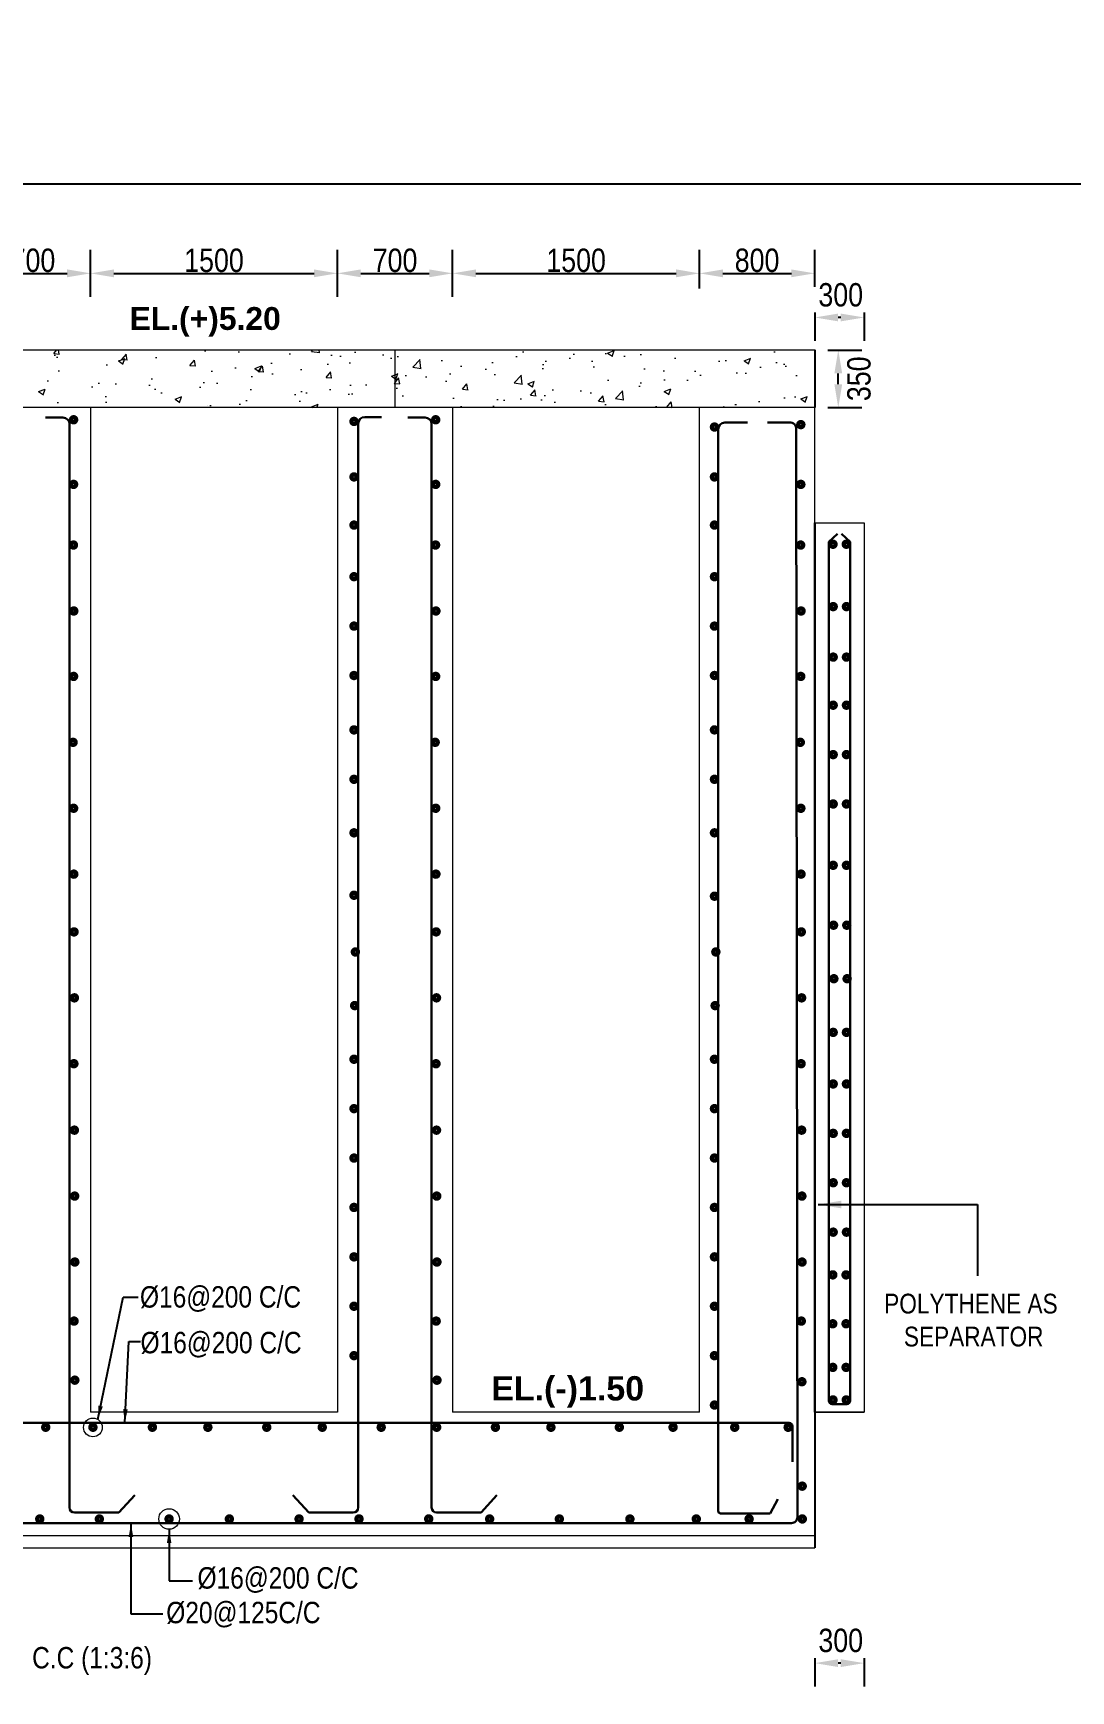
# Model space of a CAD drawing. Extents: x -119161 to 3778985, y -614964 to -30958.
# Drawn here: x 2993424 to 3004079, y -247574 to -230562 of the extents above; entities that cross this region are included whole.
import ezdxf

# ---------------------------------------------------------------- set-up
doc = ezdxf.new("R2010")
doc.units = 0
doc.header["$MEASUREMENT"] = 0
doc.layers.get('DEFPOINTS').update_dxf_attribs({"linetype": 'CONTINUOUS'})
for name, color, linetype, lineweight in [('Dim', 7, 'CONTINUOUS', 9), ('HATCH', 252, 'CONTINUOUS', 5), ('ROD', 1, 'CONTINUOUS', 30)]:
    doc.layers.add(name, color=color, linetype=linetype, lineweight=lineweight)
for name, color, linetype in [('LINE', 7, 'CONTINUOUS'), ('TEXT', 10, 'CONTINUOUS'), ('TXT', 7, 'CONTINUOUS')]:
    doc.layers.add(name, color=color, linetype=linetype)
doc.styles.add('ARIAL', font='ARIALN.TTF')
doc.styles.add('DIM', font='isocp3.shx')
doc.styles.add('dimText', font='ARIALN.TTF')
doc.styles.get("Standard").update_dxf_attribs({"font": 'times.ttf', "height": 250})
doc.dimstyles.new('3', dxfattribs={"dimtxt": 225, "dimasz": 350, "dimexe": 100, "dimexo": 25, "dimgap": 9, "dimtad": 0, "dimdec": 0, "dimzin": 0, "dimdsep": 46, "dimtxsty": 'Standard', "dimcen": 0, "dimclrt": 256, "dimadec": 0, "dimazin": 0, "dimtfac": 1, "dimtdec": 0, "dimtofl": 0, "dimtmove": 2, "dimatfit": 3, "dimfxl": 1, "dimtolj": 1, "dimtzin": 0, "dimarcsym": 0})
doc.dimstyles.new('dim n_120', dxfattribs={"dimtxt": 240, "dimasz": 240, "dimexe": 240, "dimexo": 150, "dimgap": 100, "dimtad": 2, "dimdec": 0, "dimzin": 0, "dimdsep": 46, "dimtxsty": 'DIM', "dimcen": 350, "dimclrd": 5, "dimclre": 5, "dimclrt": 7, "dimadec": 0, "dimazin": 0, "dimtfac": 1, "dimtdec": 0, "dimtmove": 0, "dimatfit": 3, "dimfxl": 240, "dimfxlon": 1, "dimtolj": 1, "dimtzin": 0, "dimarcsym": 0})
doc.dimstyles.new('dim_70', dxfattribs={"dimtxt": 140, "dimasz": 140, "dimexe": 70, "dimexo": 40, "dimgap": 50, "dimtad": 1, "dimdec": 0, "dimzin": 0, "dimdsep": 46, "dimtxsty": 'ARIAL', "dimcen": 0.09, "dimclrd": 5, "dimclre": 5, "dimclrt": 7, "dimadec": 0, "dimazin": 0, "dimtfac": 1, "dimtdec": 0, "dimtmove": 0, "dimatfit": 3, "dimfxl": 1, "dimtolj": 1, "dimtzin": 0, "dimarcsym": 0})
pattern_1 = [(50, (2236129.66, 2145717.06), (699.32868, -61.18333), [73.125, -804.375]), (355, (2236129.66, 2145717.06), (-135.28255, 733.38733), [58.5, -643.5]), (100.4514, (2236187.94, 2145711.96), (564.04665, 672.20355), [62.14669, -683.61356]), (46.1842, (2236129.7, 2145912.06), (1040.56002, -161.38104), [109.6875, -1206.5625]), (96.6356, (2236216.4, 2145898.6), (911.29614, 949.76492), [93.22003, -1025.42017]), (351.1842, (2236129.7, 2145912.1), (911.2954, 949.76564), [87.75, -965.25]), (21, (2236227.16, 2145863.3), (581.98438, -392.55342), [73.125, -804.375]), (326, (2236227.16, 2145863.3), (237.23245, 707.0213), [58.5, -643.5]), (71.4514, (2236275.66, 2145830.6), (819.21706, 314.46723), [62.14669, -683.61356]), (37.5, (2236129.66, 2145717.06), (11.85586, 324.571507), [0, -635.7, 0, -653.25, 0, -645.9375]), (7.5, (2236129.66, 2145717.06), (256.4928, 384.55142), [0, -372.45, 0, -621.075, 0, -246.1875]), (327.5, (2235912.24, 2145717.06), (520.476875, -21.991), [0, -243.75, 0, -760.5, 0, -1009.125]), (317.5, (2235814.74, 2145717.06), (568.606515, 97.60236), [0, -316.875, 0, -505.05, 0, -716.625])]

# ---------------------------------------------------------------- blocks, each defined once
blk = doc.blocks.new('*D1229')
at = {"layer": 'DEFPOINTS', "color": 0, "lineweight": -2, "ltscale": 50}
for p in [(3001435, -233814), (3001691, -233814), (3001435, -234405)]:
    blk.add_point(p, dxfattribs=at)
at = {"layer": 'Dim', "color": 5, "lineweight": -2, "ltscale": 50}
for p, q in [((3001585, -233814), (3001931, -233814)), ((3001691, -234165), (3001691, -234054)), ((3001585, -234405), (3001931, -234405))]:
    blk.add_line(p, q, dxfattribs=at)
for points in [[(3001651, -234054), (3001731, -234054), (3001691, -233814)], [(3001651, -234165), (3001731, -234165), (3001691, -234405)]]:
    blk.add_solid(points, dxfattribs=at)
at = {"layer": 'Dim', "color": 7, "ltscale": 50, "insert": (3001904, -234109), "char_height": 240, "attachment_point": 5, "rotation": 90, "style": 'dimText'}
blk.add_mtext('\\A1;350', dxfattribs=at)
blk = doc.blocks.new('*D1234')
at = {"layer": 'DEFPOINTS', "color": 0, "lineweight": -2, "ltscale": 50}
for p in [(3001449, -233027), (3000266, -233334), (3001449, -233317)]:
    blk.add_point(p, dxfattribs=at)
at = {"layer": 'Dim', "color": 5, "lineweight": -2, "ltscale": 50}
for p, q in [((3000266, -233184), (3000266, -232787)), ((3001449, -233167), (3001449, -232787)), ((3000506, -233027), (3001209, -233027))]:
    blk.add_line(p, q, dxfattribs=at)
for points in [[(3000506, -232987), (3000506, -233067), (3000266, -233027)], [(3001209, -232987), (3001209, -233067), (3001449, -233027)]]:
    blk.add_solid(points, dxfattribs=at)
at = {"layer": 'Dim', "color": 7, "ltscale": 50, "insert": (3000857, -232895), "char_height": 240, "attachment_point": 5, "style": 'dimText'}
blk.add_mtext('\\A1;800', dxfattribs=at)
blk = doc.blocks.new('*D1235')
at = {"layer": 'DEFPOINTS', "color": 0, "lineweight": -2, "ltscale": 50}
for p in [(2994013, -233027), (2992830, -233573), (2994013, -233573)]:
    blk.add_point(p, dxfattribs=at)
at = {"layer": 'Dim', "color": 5, "lineweight": -2, "ltscale": 50}
for p, q in [((2992830, -233267), (2992830, -232787)), ((2994013, -233267), (2994013, -232787)), ((2993070, -233027), (2993773, -233027))]:
    blk.add_line(p, q, dxfattribs=at)
for points in [[(2993070, -232987), (2993070, -233067), (2992830, -233027)], [(2993773, -232987), (2993773, -233067), (2994013, -233027)]]:
    blk.add_solid(points, dxfattribs=at)
at = {"layer": 'Dim', "color": 7, "ltscale": 50, "insert": (2993422, -232895), "char_height": 240, "attachment_point": 5, "style": 'dimText'}
blk.add_mtext('\\A1;700', dxfattribs=at)
blk = doc.blocks.new('*D1238')
at = {"layer": 'DEFPOINTS', "color": 0, "lineweight": -2, "ltscale": 50}
for p in [(3001449, -233279), (3001956, -233279), (3001449, -233480)]:
    blk.add_point(p, dxfattribs=at)
at = {"layer": 'Dim', "color": 5, "lineweight": -2, "ltscale": 50}
for p, q in [((3001449, -233429), (3001449, -233720)), ((3001716, -233480), (3001689, -233480)), ((3001956, -233429), (3001956, -233720))]:
    blk.add_line(p, q, dxfattribs=at)
for points in [[(3001689, -233440), (3001689, -233520), (3001449, -233480)], [(3001716, -233440), (3001716, -233520), (3001956, -233480)]]:
    blk.add_solid(points, dxfattribs=at)
at = {"layer": 'Dim', "color": 7, "ltscale": 50, "insert": (3001716, -233249), "char_height": 240, "attachment_point": 5, "style": 'dimText'}
blk.add_mtext('\\A1;300', dxfattribs=at)
blk = doc.blocks.new('*D1240')
at = {"layer": 'DEFPOINTS', "color": 0, "lineweight": -2, "ltscale": 50}
for p in [(3001449, -247088), (3001956, -247088), (3001449, -247290)]:
    blk.add_point(p, dxfattribs=at)
at = {"layer": 'Dim', "color": 5, "lineweight": -2, "ltscale": 50}
for p, q in [((3001449, -247238), (3001449, -247530)), ((3001716, -247290), (3001689, -247290)), ((3001956, -247238), (3001956, -247530))]:
    blk.add_line(p, q, dxfattribs=at)
for points in [[(3001689, -247250), (3001689, -247330), (3001449, -247290)], [(3001716, -247250), (3001716, -247330), (3001956, -247290)]]:
    blk.add_solid(points, dxfattribs=at)
at = {"layer": 'Dim', "color": 7, "ltscale": 50, "insert": (3001716, -247058), "char_height": 240, "attachment_point": 5, "style": 'dimText'}
blk.add_mtext('\\A1;300', dxfattribs=at)
blk = doc.blocks.new('*D1241')
at = {"layer": 'DEFPOINTS', "color": 0, "lineweight": -2, "ltscale": 50}
for p in [(2997731, -233027), (2996548, -233573), (2997731, -233573)]:
    blk.add_point(p, dxfattribs=at)
at = {"layer": 'Dim', "color": 5, "lineweight": -2, "ltscale": 50}
for p, q in [((2996548, -233267), (2996548, -232787)), ((2997731, -233267), (2997731, -232787)), ((2996788, -233027), (2997491, -233027))]:
    blk.add_line(p, q, dxfattribs=at)
for points in [[(2996788, -232987), (2996788, -233067), (2996548, -233027)], [(2997491, -232987), (2997491, -233067), (2997731, -233027)]]:
    blk.add_solid(points, dxfattribs=at)
at = {"layer": 'Dim', "color": 7, "ltscale": 50, "insert": (2997140, -232895), "char_height": 240, "attachment_point": 5, "style": 'dimText'}
blk.add_mtext('\\A1;700', dxfattribs=at)
blk = doc.blocks.new('*D1242')
at = {"layer": 'DEFPOINTS', "color": 0, "lineweight": -2, "ltscale": 50}
for p in [(2996548, -233027), (2996548, -233213), (2994013, -233295)]:
    blk.add_point(p, dxfattribs=at)
at = {"layer": 'Dim', "color": 5, "lineweight": -2, "ltscale": 50}
for p, q in [((2994013, -233145), (2994013, -232787)), ((2996548, -233063), (2996548, -232787)), ((2994253, -233027), (2996308, -233027))]:
    blk.add_line(p, q, dxfattribs=at)
for points in [[(2994253, -232987), (2994253, -233067), (2994013, -233027)], [(2996308, -232987), (2996308, -233067), (2996548, -233027)]]:
    blk.add_solid(points, dxfattribs=at)
at = {"layer": 'Dim', "color": 7, "ltscale": 50, "insert": (2995281, -232895), "char_height": 240, "attachment_point": 5, "style": 'dimText'}
blk.add_mtext('\\A1;1500', dxfattribs=at)
blk = doc.blocks.new('*D1243')
at = {"layer": 'DEFPOINTS', "color": 0, "lineweight": -2, "ltscale": 50}
for p in [(3000266, -233027), (3000266, -233213), (2997731, -233295)]:
    blk.add_point(p, dxfattribs=at)
at = {"layer": 'Dim', "color": 5, "lineweight": -2, "ltscale": 50}
for p, q in [((2997731, -233145), (2997731, -232787)), ((3000266, -233063), (3000266, -232787)), ((2997971, -233027), (3000026, -233027))]:
    blk.add_line(p, q, dxfattribs=at)
for points in [[(2997971, -232987), (2997971, -233067), (2997731, -233027)], [(3000026, -232987), (3000026, -233067), (3000266, -233027)]]:
    blk.add_solid(points, dxfattribs=at)
at = {"layer": 'Dim', "color": 7, "ltscale": 50, "insert": (2998999, -232895), "char_height": 240, "attachment_point": 5, "style": 'dimText'}
blk.add_mtext('\\A1;1500', dxfattribs=at)
blk = doc.blocks.new('*D2064')
at = {"layer": 'DEFPOINTS', "color": 0, "lineweight": -2}
for p in [(2462635, -31122), (2462635, -33338), (2521930, -33338)]:
    blk.add_point(p, dxfattribs=at)
at = {"layer": 'DEFPOINTS', "color": 0, "linetype": 'ByBlock', "lineweight": -2}
for p in [(3484626, -240111), (3485507, -240111), (3485507, -240315)]:
    blk.add_point(p, dxfattribs=at)
at = {"layer": 'LINE', "color": 0, "lineweight": -2}
for p, q in [((2462635, -33313), (2462635, -31022)), ((2463185, -31122), (2491842, -31122)), ((2521380, -31122), (2492723, -31122)), ((2521930, -33313), (2521930, -31022))]:
    blk.add_line(p, q, dxfattribs=at)
at = {"layer": 'LINE', "color": 0, "linetype": 'ByBlock', "lineweight": -2}
for p, q in [((3484626, -240136), (3484626, -240415)), ((3485507, -240136), (3485507, -240415)), ((3484976, -240315), (3485157, -240315))]:
    blk.add_line(p, q, dxfattribs=at)
at = {"layer": 'LINE', "color": 0, "lineweight": -2}
for points in [[(2463185, -31031), (2463185, -31214), (2462635, -31122)], [(2521380, -31031), (2521380, -31214), (2521930, -31122)]]:
    blk.add_solid(points, dxfattribs=at)
at = {"layer": 'LINE', "color": 0, "linetype": 'ByBlock', "lineweight": -2}
for points in [[(3484976, -240257), (3484976, -240373), (3484626, -240315)], [(3485157, -240257), (3485157, -240373), (3485507, -240315)]]:
    blk.add_solid(points, dxfattribs=at)
at = {"layer": 'LINE', "insert": (2492283, -31122), "char_height": 250, "attachment_point": 5}
blk.add_mtext('\\A1;59295', dxfattribs=at)
at = {"layer": 'LINE', "linetype": 'ByBlock', "lineweight": -2, "insert": (3485066, -240810), "char_height": 250, "attachment_point": 5}
blk.add_mtext('\\A1;1000', dxfattribs=at)

msp = doc.modelspace()

# ---------------------------------------------------------------- hatches: boundary and pattern name
at = {"layer": 'HATCH'}
h = msp.add_hatch(dxfattribs=at)
h.set_pattern_fill('AR-CONC,_O', color=2, scale=97.5)
h.set_pattern_definition(pattern_1)
h.paths.add_polyline_path([(2997139.6, -234405.1), (2997139.6, -233813.6), (2993421.6, -233813.6), (2993421.6, -234405.1)])
h = msp.add_hatch(dxfattribs=at)
h.set_pattern_fill('AR-CONC,_O', color=2, scale=97.5)
h.set_pattern_definition(pattern_1)
h.paths.add_polyline_path([(2997139.6, -233813.6), (2997139.6, -234405.1), (3001448.9, -234405.1), (3001448.9, -233813.6)])

# ---------------------------------------------------------------- linework, layer by layer
at = {"layer": 'Dim', "color": 8, "ltscale": 50}
msp.add_line((2995215.7, -234378.7, 0), (2995215.7, -234378.7, 0), dxfattribs=at)
at = {"layer": 'Dim', "ltscale": 50, "elevation": 0}
msp.add_lwpolyline([(3001448.9, -235588.1), (3001449, -244714.1), (3001956, -244714.1)], dxfattribs=at)
at = {"layer": 'Dim'}
for centre, radius in [((2994037.7, -244870.6, 0), 96.1), ((2994819.6, -245810.5, 0), 105.5)]:
    msp.add_circle(centre, radius, dxfattribs=at)
at = {"layer": 'LINE', "ltscale": 0.5}
msp.add_line((3001448.9, -233813.6, 0), (3001448.9, -234405.1, 0), dxfattribs=at)
at = {"layer": 'LINE', "lineweight": 18}
for p, q in [((3000266, -244714.1, 0), (3000266, -234405.1, 0)), ((3001449, -244714.1, 0), (3001448.9, -234405.1, 0)), ((3001448.9, -235588.1, 0), (3001956, -235588.1, 0)), ((3001956, -235588.1, 0), (3001956, -244714.1, 0)), ((2996548, -244714.1, 0), (2994013, -244714.1, 0)), ((3000266, -244714.1, 0), (2997731, -244714.1, 0)), ((2989111.9, -245981.6, 0), (3001449, -245981.6, 0)), ((2989111.9, -246108.4, 0), (3001449, -246108.4, 0))]:
    msp.add_line(p, q, dxfattribs=at)
at = {"layer": 'LINE', "lineweight": 30}
msp.add_line((3001448.9, -235588.1, 0), (3001449, -244714.1, 0), dxfattribs=at)
at = {"layer": 'LINE'}
msp.add_line((3001449, -244714.1, 0), (3001449, -246108.4, 0), dxfattribs=at)
at = {"layer": 'LINE', "elevation": 0}
msp.add_lwpolyline([(3013566.8, -270127.2), (2959803.4, -270127.2), (2959803.4, -232108.7), (3013566.8, -232108.7)], close=True, dxfattribs=at)
at = {"layer": 'LINE', "lineweight": 18, "elevation": 0}
for points in [[(2989112, -233813.6), (3001448.9, -233813.6)], [(2997139.6, -234405.1), (2997139.6, -233813.6)], [(3001448.9, -234405.1), (2989112, -234405.1)], [(2994013, -234405.1), (2994013, -244714.1)], [(2996548, -234405.1), (2996548, -244714.1)], [(2997731, -234405.1), (2997731, -244714.1)], [(3001956, -244714.1), (3001449, -244714.1)]]:
    msp.add_lwpolyline(points, dxfattribs=at)
at = {"layer": 'ROD'}
for p, q in [((2993729.9, -234506.7, 0), (2993551.5, -234506.7, 0)), ((2993797.5, -245693.8, 0), (2993797.5, -234574.3, 0)), ((2996761.9, -245693.8, 0), (2996761.9, -234569.5, 0)), ((2996829.5, -234501.9, 0), (2996999.2, -234501.9, 0)), ((2997447.9, -234506.7, 0), (2997269.5, -234506.7, 0)), ((2997515.5, -245693.8, 0), (2997515.5, -234574.3, 0)), ((3000525.2, -234559.4, 0), (3000758.4, -234559.4, 0)), ((3001192, -234556.5, 0), (3000962.6, -234557.8, 0)), ((3000457.6, -245728.2, 0), (3000457.6, -234627, 0)), ((3001270.6, -245793.2, 0), (3001260, -234624.1, 0)), ((3001593.2, -235781.3, 0), (3001682.2, -235700.2, 0)), ((3001812.9, -235781.3, 0), (3001723.9, -235700.2, 0)), ((2993782.3, -244824, 0), (2989385.8, -244824, 0)), ((2993782.3, -244824, 0), (3001186.3, -244824, 0)), ((3001220.1, -244857.8, 0), (3001220.1, -245225.8, 0)), ((2994468, -245567.2, 0), (2994304.5, -245744.5, 0)), ((2996091.3, -245567.2, 0), (2996254.9, -245744.5, 0)), ((2998186, -245567.2, 0), (2998022.5, -245744.5, 0)), ((2994304.5, -245744.5, 0), (2993848.2, -245744.5, 0)), ((2996254.9, -245744.5, 0), (2996711.2, -245744.5, 0)), ((2998022.5, -245744.5, 0), (2997566.2, -245744.5, 0)), ((3000992.8, -245753.6, 0), (3000482.9, -245753.6, 0)), ((2993782.3, -245854.9, 0), (2989347.1, -245852.4, 0)), ((2993782.3, -245854.9, 0), (3001211.5, -245852.4, 0))]:
    msp.add_line(p, q, dxfattribs=at)
at = {"layer": 'ROD', "const_width": 51.9, "elevation": 0}
for points in [[(2993818.7, -234521.3, 1), (2993859.9, -234538.4, 1)], [(2996697.3, -234539.7, 1), (2996739.6, -234553.8, 1)], [(2997536.7, -234521.3, 1), (2997577.9, -234538.4, 1)], [(3000398.4, -234597.2, 1), (3000440.7, -234611.3, 1)], [(3001285.7, -234570.7, 1), (3001326.9, -234587.8, 1)], [(2996697.3, -235109.3, 1), (2996739.6, -235123.4, 1)], [(3000398.4, -235109.3, 1), (3000440.7, -235123.4, 1)], [(2993818.7, -235184.4, 1), (2993859.9, -235201.5, 1)], [(2997536.7, -235184.4, 1), (2997577.9, -235201.5, 1)], [(3001285.7, -235184.4, 1), (3001326.9, -235201.5, 1)], [(2996697.3, -235603.5, 1), (2996739.6, -235617.6, 1)], [(3000398.4, -235603.5, 1), (3000440.7, -235617.6, 1)], [(2993817.2, -235806.9, 1), (2993858.4, -235824, 1)], [(2997535.2, -235806.9, 1), (2997576.4, -235824, 1)], [(3001284.2, -235806.9, 1), (3001325.4, -235824, 1)], [(3001615.7, -235800.4, 1), (3001658, -235814.5, 1)], [(3001751.9, -235800.4, 1), (3001794.3, -235814.5, 1)], [(2996697.3, -236133.3, 1), (2996739.6, -236147.4, 1)], [(3000398.4, -236133.3, 1), (3000440.7, -236147.4, 1)], [(2993821, -236483.7, 1), (2993862.2, -236500.8, 1)], [(2997539, -236483.7, 1), (2997580.2, -236500.8, 1)], [(3001288, -236483.7, 1), (3001329.2, -236500.8, 1)], [(3001617.4, -236440.1, 1), (3001659.7, -236454.2, 1)], [(3001753.6, -236440.1, 1), (3001795.9, -236454.2, 1)], [(2996697.3, -236640.3, 1), (2996739.6, -236654.4, 1)], [(3000398.4, -236640.3, 1), (3000440.7, -236654.4, 1)], [(3001617.4, -236958.5, 1), (3001659.7, -236972.6, 1)], [(3001753.6, -236958.5, 1), (3001795.9, -236972.6, 1)], [(2993818.4, -237155.2, 1), (2993859.6, -237172.3, 1)], [(2996697.3, -237147.3, 1), (2996739.6, -237161.4, 1)], [(2997536.4, -237155.2, 1), (2997577.6, -237172.3, 1)], [(3000398.4, -237147.3, 1), (3000440.7, -237161.4, 1)], [(3001285.4, -237155.2, 1), (3001326.6, -237172.3, 1)], [(3001617.4, -237451.9, 1), (3001659.7, -237466.1, 1)], [(3001753.6, -237451.9, 1), (3001795.9, -237466.1, 1)], [(2993813.2, -237831.4, 1), (2993854.4, -237848.5, 1)], [(2996697.3, -237705.4, 1), (2996739.6, -237719.6, 1)], [(2997531.2, -237831.4, 1), (2997572.4, -237848.5, 1)], [(3000398.4, -237705.4, 1), (3000440.7, -237719.6, 1)], [(3001280.2, -237831.4, 1), (3001321.5, -237848.5, 1)], [(3001617.4, -237958.9, 1), (3001659.7, -237973.1, 1)], [(3001753.6, -237958.9, 1), (3001795.9, -237973.1, 1)], [(2996697.3, -238212.4, 1), (2996739.6, -238226.6, 1)], [(3000398.4, -238212.4, 1), (3000440.7, -238226.6, 1)], [(2993818.9, -238508.3, 1), (2993860.1, -238525.4, 1)], [(2997536.9, -238508.3, 1), (2997578.1, -238525.4, 1)], [(3001285.9, -238508.3, 1), (3001327.1, -238525.4, 1)], [(3001617.4, -238465.9, 1), (3001659.7, -238480.1, 1)], [(3001753.6, -238465.9, 1), (3001795.9, -238480.1, 1)], [(2996697.3, -238761.9, 1), (2996739.6, -238776, 1)], [(3000398.4, -238761.9, 1), (3000440.7, -238776, 1)], [(2993820.9, -239184.3, 1), (2993862.1, -239201.4, 1)], [(2997538.9, -239184.3, 1), (2997580.1, -239201.4, 1)], [(3001287.9, -239184.3, 1), (3001329.1, -239201.4, 1)], [(3001617.4, -239094.9, 1), (3001659.7, -239109, 1)], [(3001753.6, -239094.9, 1), (3001795.9, -239109, 1)], [(2996697.3, -239402.3, 1), (2996739.6, -239416.4, 1)], [(3000398.4, -239412.2, 1), (3000440.7, -239426.3, 1)], [(3001621, -239709.8, 1), (3001663.4, -239723.9, 1)], [(3001757.2, -239709.8, 1), (3001799.6, -239723.9, 1)], [(2993823.4, -239777, 1), (2993864.6, -239794.1, 1)], [(2997541.4, -239777, 1), (2997582.6, -239794.1, 1)], [(3001290.4, -239777, 1), (3001331.6, -239794.1, 1)], [(2996711.4, -239984.5, 1), (2996753.7, -239998.6, 1)], [(3000412.5, -239984.5, 1), (3000454.8, -239998.6, 1)], [(3001624.4, -240259.2, 1), (3001666.7, -240273.3, 1)], [(3001760.6, -240259.2, 1), (3001803, -240273.3, 1)], [(2993827, -240453.8, 1), (2993868.2, -240470.9, 1)], [(2996704.3, -240535, 1), (2996746.7, -240549.1, 1)], [(2997545, -240453.8, 1), (2997586.2, -240470.9, 1)], [(3000405.4, -240535, 1), (3000447.8, -240549.1, 1)], [(3001294, -240453.8, 1), (3001335.2, -240470.9, 1)], [(3001617.4, -240809.6, 1), (3001659.7, -240823.7, 1)], [(3001753.6, -240809.6, 1), (3001795.9, -240823.7, 1)], [(2996697.3, -241085.4, 1), (2996739.6, -241099.6, 1)], [(3000398.4, -241085.4, 1), (3000440.7, -241099.6, 1)], [(2993821.5, -241129.9, 1), (2993862.7, -241147, 1)], [(2997539.5, -241129.9, 1), (2997580.7, -241147, 1)], [(3001288.5, -241129.9, 1), (3001329.7, -241147, 1)], [(3001617.4, -241338.9, 1), (3001659.7, -241353.1, 1)], [(3001753.6, -241338.9, 1), (3001795.9, -241353.1, 1)], [(2996697.3, -241592.4, 1), (2996739.6, -241606.6, 1)], [(3000398.4, -241592.4, 1), (3000440.7, -241606.6, 1)], [(2993827, -241811.7, 1), (2993868.3, -241828.8, 1)], [(2997545, -241811.7, 1), (2997586.3, -241828.8, 1)], [(3001294.1, -241811.7, 1), (3001335.3, -241828.8, 1)], [(3001617.4, -241845.9, 1), (3001659.7, -241860.1, 1)], [(3001753.6, -241845.9, 1), (3001795.9, -241860.1, 1)], [(2996697.3, -242099.4, 1), (2996739.6, -242113.6, 1)], [(3000398.4, -242099.4, 1), (3000440.7, -242113.6, 1)], [(3001617.4, -242352.9, 1), (3001659.7, -242367.1, 1)], [(3001753.6, -242352.9, 1), (3001795.9, -242367.1, 1)], [(2993829.5, -242488.4, 1), (2993870.7, -242505.5, 1)], [(2996697.3, -242606.4, 1), (2996739.6, -242620.6, 1)], [(2997547.5, -242488.4, 1), (2997588.7, -242505.5, 1)], [(3000398.4, -242606.4, 1), (3000440.7, -242620.6, 1)], [(3001296.5, -242488.4, 1), (3001337.7, -242505.5, 1)], [(3001617.4, -242859.9, 1), (3001659.7, -242874.1, 1)], [(3001753.6, -242859.9, 1), (3001795.9, -242874.1, 1)], [(2996697.3, -243113.4, 1), (2996739.6, -243127.6, 1)], [(3000398.4, -243113.4, 1), (3000440.7, -243127.6, 1)], [(2993831.3, -243165.1, 1), (2993872.6, -243182.2, 1)], [(2997549.3, -243165.1, 1), (2997590.6, -243182.2, 1)], [(3001298.4, -243165.1, 1), (3001339.6, -243182.2, 1)], [(3001613.5, -243298.4, 1), (3001655.8, -243312.5, 1)], [(3001749.7, -243298.4, 1), (3001792, -243312.5, 1)], [(2996697.3, -243620.4, 1), (2996739.6, -243634.6, 1)], [(3000398.4, -243620.4, 1), (3000440.7, -243634.6, 1)], [(2993823.5, -243771.3, 1), (2993864.7, -243788.4, 1)], [(2997541.5, -243771.3, 1), (2997582.7, -243788.4, 1)], [(3001290.5, -243771.3, 1), (3001331.8, -243788.4, 1)], [(3001613.5, -243800.1, 1), (3001655.8, -243814.2, 1)], [(3001749.7, -243800.1, 1), (3001792, -243814.2, 1)], [(2996697.3, -244127.4, 1), (2996739.6, -244141.6, 1)], [(3000398.4, -244127.4, 1), (3000440.7, -244141.6, 1)], [(3001613.5, -244262.1, -1), (3001655.8, -244247.9, -1)], [(3001749.7, -244262.1, -1), (3001792, -244247.9, -1)], [(2993831.3, -244394.6, -1), (2993872.6, -244377.5, -1)], [(2997549.3, -244394.6, -1), (2997590.6, -244377.5, -1)], [(3001296.1, -244395.2, 1), (3001338.4, -244409.3, 1)], [(3000398.4, -244648.6, -1), (3000440.7, -244634.4, -1)], [(3001615.7, -244581.9, 1), (3001658, -244596, 1)], [(3001751.9, -244581.9, 1), (3001794.3, -244596, 1)], [(2993574.3, -244862.2, -1.0016556), (2993532.1, -244876.3, -1.0016556)], [(2994058.9, -244862.2, -1), (2994016.5, -244876.3, -1)], [(2994669.4, -244862.2, -1), (2994627.1, -244876.3, -1)], [(2995238.9, -244862.2, -1), (2995196.6, -244876.3, -1)], [(2995843.8, -244862.2, -1), (2995801.5, -244876.3, -1)], [(2996413.4, -244862.2, -1), (2996371.1, -244876.3, -1)], [(2997018.7, -244862.2, -1), (2996976.4, -244876.3, -1)], [(2997588.3, -244862.2, -1), (2997546, -244876.3, -1)], [(2998191.9, -244862.2, -1), (2998149.6, -244876.3, -1)], [(2998761.4, -244862.2, -1), (2998719.1, -244876.3, -1)], [(2999421.6, -244862.2, 1), (2999463.9, -244876.3, 1)], [(2999973.3, -244862.2, 1), (3000015.7, -244876.3, 1)], [(3000606.7, -244862.2, 1), (3000649, -244876.3, 1)], [(3001155.3, -244862.2, 1), (3001197.7, -244876.3, 1)], [(3001299.1, -245466.8, 1), (3001341.5, -245480.9, 1)], [(2993471, -245803.4, 1), (2993513.3, -245817.6, 1)], [(2994082.8, -245803.4, 1), (2994125.1, -245817.6, 1)], [(2994840.8, -245803.4, -1), (2994798.5, -245817.6, -1)], [(2995417.5, -245803.3, 1), (2995459.8, -245817.4, 1)], [(2996175.5, -245803.3, -1), (2996133.2, -245817.4, -1)], [(2996748.8, -245802.8, 1), (2996791.1, -245816.9, 1)], [(2997506.8, -245802.8, -1), (2997464.5, -245816.9, -1)], [(2998090, -245803.4, 1), (2998132.3, -245817.6, 1)], [(2998848, -245803.4, -1), (2998805.7, -245817.6, -1)], [(2999530.5, -245803.4, 1), (2999572.8, -245817.6, 1)], [(3000211.8, -245803.4, 1), (3000254.2, -245817.6, 1)], [(3000754.6, -245803.4, 1), (3000796.9, -245817.6, 1)], [(3001342.6, -245803.4, -1), (3001300.2, -245817.6, -1)]]:
    msp.add_lwpolyline(points, format="xyb", close=True, dxfattribs=at)
at = {"layer": 'ROD', "elevation": 0}
for points in [[(3001760.2, -244631.2), (3001627, -244631.2, -0.4142136), (3001593.2, -244597.4), (3001593.2, -235781.3)], [(3001812.9, -235781.3), (3001812.9, -244597.4, -0.4142136), (3001779.1, -244631.2), (3001710.5, -244631.2)]]:
    msp.add_lwpolyline(points, format="xyb", dxfattribs=at)
msp.add_lwpolyline([(3001071.4, -245606.5), (3000992.8, -245753.6)], dxfattribs=at)
at = {"layer": 'ROD'}
for centre, radius, start, end in [((2993729.9, -234574.3, 0), 67.6, 0, 90), ((2996829.5, -234569.5, 0), 67.6, 90, 180), ((2997447.9, -234574.3, 0), 67.6, 0, 90), ((3000525.2, -234627, 0), 67.6, 90, 180), ((3001192.4, -234624.1, 0), 67.6, 0.05438, 90.3143), ((3001186.3, -244857.8, 0), 33.8, 0, 90), ((2993848.2, -245693.8, 0), 50.7, 180, 270), ((2996711.2, -245693.8, 0), 50.7, 270, 0), ((2997566.2, -245693.8, 0), 50.7, 180, 270), ((3000482.9, -245728.2, 0), 25.4, 180, 270), ((3001211.4, -245793.3, 0), 59.2, 270.03798, 0.05438)]:
    msp.add_arc(centre, radius, start, end, dxfattribs=at)

# ---------------------------------------------------------------- texts
at = {"layer": 'TEXT', "color": 6, "width": 4950.937, "attachment_point": 6, "style": 'ARIAL'}
for s, insert, char_height in [('{\\fArial|b1|i0|c0|p34;\\H0.9231x;EL.(+)5.20}', (2995966.8, -233525.7, 0), 253.5), ('{\\fArial|b1|i0|c0|p34;\\H0.9231x;EL.(-)1.50}', (2999696.8, -244507.4, 0), 270.4)]:
    msp.add_mtext(s, dxfattribs=dict(at, insert=insert, char_height=char_height))
at = {"layer": 'TXT', "color": 0, "insert": (2994520.8, -243553.4, 0), "char_height": 219.7, "attachment_point": 4, "style": 'ARIAL'}
msp.add_mtext('%%C16@200 C/C', dxfattribs=at)
at = {"layer": 'TXT', "color": 0, "attachment_point": 4, "style": 'ARIAL'}
for s, insert, char_height, width in [('\\pi121.83;POLYTHENE AS\\P\\pi324.28;SEPARATOR{\\H1.0833x; } ', (3002040.5, -243770.8, 0), 202.8, 2379.693), ('%%C16@200 C/C', (2994526.5, -244022.4, 0), 219.7, 6180.74), ('%%C16@200 C/C', (2995111.5, -246437.4, 0), 219.7, 5997.579), ('%%C20@125C/C', (2994790.6, -246792.7, 0), 219.7, 5997.579), ('C.C (1:3:6)', (2993413.4, -247267.5, 0), 219.7, 2279.501)]:
    msp.add_mtext(s, dxfattribs=dict(at, insert=insert, char_height=char_height, width=width))

# ---------------------------------------------------------------- dimensions: what is measured, and where the dimension line sits
at = {"layer": 'Dim', "ltscale": 50}
for base, p1, p2, text, picture, middle in [((2994013.1, -233027.4, 0), (2992830, -233572.6, 0), (2994013.1, -233572.6, 0), '700', '*D1235', (2993421.6, -232894.8, 0)), ((2996548.1, -233027.4, 0), (2994013.1, -233295.2, 0), (2996548.1, -233212.7, 0), '1500', '*D1242', (2995280.6, -232894.8, 0)), ((2997731.2, -233027.4, 0), (2996548.1, -233572.6, 0), (2997731.2, -233572.6, 0), '700', '*D1241', (2997139.6, -232894.8, 0)), ((3000266.2, -233027.4, 0), (2997731.2, -233295.2, 0), (3000266.2, -233212.7, 0), '1500', '*D1243', (2998998.7, -232894.8, 0))]:
    dim = msp.add_linear_dim(base=base, p1=p1, p2=p2, text=text, dimstyle='dim n_120', override={"dimgap": 10, "dimtxsty": 'dimText', "dimtmove": 2}, dxfattribs=at)
    dim.commit()
    dim.dimension.update_dxf_attribs({"geometry": picture, "text_midpoint": middle})
dim = msp.add_linear_dim(base=(3001448.9, -233027.4, 0), p1=(3000265.7, -233333.7, 0), p2=(3001448.9, -233317.2, 0), angle=180, text='800', dimstyle='dim n_120', override={"dimgap": 10, "dimtxsty": 'dimText', "dimtmove": 2}, dxfattribs=at)
dim.commit()
dim.dimension.update_dxf_attribs({"geometry": '*D1234', "text_midpoint": (3000857.3, -232894.8, 0)})
for base, p1, p2, angle, text, picture, middle in [((3001449, -233480.5, 0), (3001956, -233278.8, 0), (3001449, -233278.8, 0), 180, '300', '*D1238', (3001715.7, -233249.2, 0)), ((3001690.7, -233813.6, 0), (3001435, -234405.1, 0), (3001435, -233813.6, 0), 90, '350', '*D1229', (3001904.3, -234109.4, 0)), ((3001449, -247289.6, 0), (3001956, -247088, 0), (3001449, -247088, 0), 180, '300', '*D1240', (3001715.7, -247058.4, 0))]:
    dim = msp.add_linear_dim(base=base, p1=p1, p2=p2, angle=angle, text=text, dimstyle='dim n_120', override={"dimgap": 10, "dimtxsty": 'dimText', "dimtmove": 2}, dxfattribs=at)
    dim.commit()
    dim.dimension.update_dxf_attribs({"geometry": picture, "text_midpoint": middle, "dimtype": 160})
at = {"layer": 'LINE', "color": 0, "linetype": 'ByBlock', "lineweight": -2}
dim = msp.add_linear_dim(base=(3485507.4, -240315), p1=(3484625.5, -240110.7), p2=(3485507.4, -240110.6), text='1000', dimstyle='3', dxfattribs=at)
dim.commit()
dim.dimension.update_dxf_attribs({"geometry": '*D2064', "text_midpoint": (3485066.5, -240810)})
at = {"layer": 'LINE'}
dim = msp.add_linear_dim(base=(2462635.3, -31122.3), p1=(2521930.4, -33338), p2=(2462635.3, -33338), angle=180, dimstyle='3', override={"dimtxt": 450, "dimasz": 550, "dimgap": 0, "dimclrd": 0, "dimclre": 0}, dxfattribs=at)
dim.commit()
dim.dimension.update_dxf_attribs({"geometry": '*D2064', "text_midpoint": (2492282.9, -31122.3)})

# ---------------------------------------------------------------- leaders
at = {"layer": 'Dim', "ltscale": 50}
msp.add_leader([(3001482.8, -242583.3, 0), (3003120, -242583.3, 0), (3003120, -243316.3, 0)], dimstyle='dim n_120', override={"dimgap": 100, "dimtad": 0}, dxfattribs=at)
at = {"layer": 'Dim'}
for points in [[(2994088.2, -244788.9, 0), (2994349.6, -243534.4, 0), (2994501.6, -243534.4, 0)], [(2994364.8, -244824, 0), (2994406.8, -243987.6, 0), (2994526.5, -243987.6, 0)], [(2994428.5, -245854.9, 0), (2994428.5, -246783.9, 0), (2994756.1, -246782.4, 0)], [(2994820.4, -245916, 0), (2994820.4, -246445.2, 0), (2995059.8, -246445.2, 0)]]:
    msp.add_leader(points, dimstyle='dim_70', dxfattribs=at)

doc.saveas('drawing.dxf')
